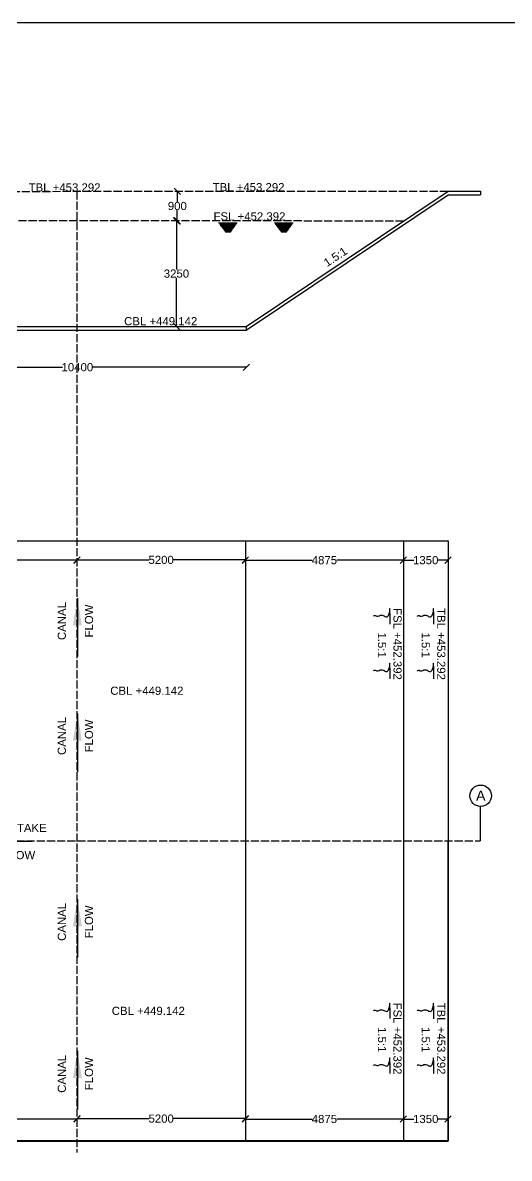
# Model space of a CAD drawing. Header units: millimetres. Extents: x 5124 to 6568637, y 2311 to 91879094.
# Drawn here: x 3752270 to 3759430, y 45939064 to 45955780 of the extents above; entities that cross this region are included whole.
import ezdxf

# ---------------------------------------------------------------- set-up
doc = ezdxf.new("R2010")
doc.units = ezdxf.units.MM
doc.header["$MEASUREMENT"] = 0
doc.linetypes.add('ACAD_ISO02W100', pattern=[15, 12, -3])
for name, color, linetype in [('DIMENSION', 7, 'Continuous'), ('DRAWING', 7, 'Continuous'), ('TEXT', 7, 'Continuous')]:
    doc.layers.add(name, color=color, linetype=linetype)
doc.styles.get("Standard").update_dxf_attribs({"font": 'arial.ttf', "height": 120})
doc.dimstyles.get("Standard").update_dxf_attribs({"dimtxt": 200, "dimasz": 110, "dimexe": 0.18, "dimexo": 0.0625, "dimgap": 0.09, "dimtad": 0, "dimtih": 1, "dimtoh": 1, "dimdec": 0, "dimzin": 0, "dimdsep": 46, "dimtxsty": 'Standard', "dimblk": 'OBLIQUE', "dimcen": 0.09, "dimse1": 1, "dimse2": 1, "dimadec": 0, "dimazin": 0, "dimtfac": 1, "dimtdec": 0, "dimtofl": 0, "dimtmove": 0, "dimatfit": 3, "dimfxl": 1, "dimtolj": 1, "dimtzin": 0, "dimarcsym": 0})

# ---------------------------------------------------------------- blocks, each defined once
blk = doc.blocks.new('A$C28DD35F4')
at = {"layer": 'TEXT', "linetype": 'Continuous', "insert": (25, 166), "char_height": 120, "width": 1538.3, "attachment_point": 1}
blk.add_mtext('TBL +453.292', dxfattribs=at)
blk = doc.blocks.new('_Oblique')
at = {"color": 0, "linetype": 'ByBlock', "lineweight": -2}
blk.add_line((-0.5, -0.5), (0.5, 0.5), dxfattribs=at)
blk = doc.blocks.new('*D103')
at = {"layer": 'Defpoints', "color": 0, "linetype": 'Continuous', "transparency": 16777216}
for p in [(3751553, 45952863), (3752589, 45952863), (3752588, 45951308)]:
    blk.add_point(p, dxfattribs=at)
at = {"layer": 'DIMENSION', "color": 0, "linetype": 'Continuous', "lineweight": -2, "transparency": 16777216}
for p, q in [((3751553, 45952863), (3751553, 45952147)), ((3751553, 45951308), (3751553, 45952024))]:
    blk.add_line(p, q, dxfattribs=at)
at = {"layer": 'DIMENSION', "color": 0, "linetype": 'Continuous', "lineweight": -2, "transparency": 16777216, "xscale": 95, "yscale": 95, "zscale": 95}
for p, rotation in [((3751553, 45952863), 90), ((3751553, 45951308), 270)]:
    blk.add_blockref('_Oblique', p, dxfattribs=dict(at, rotation=rotation))
at = {"layer": 'DIMENSION', "color": 0, "linetype": 'Continuous', "transparency": 16777216, "insert": (3751553, 45952086), "char_height": 120, "attachment_point": 5}
blk.add_mtext('\\A1;3250', dxfattribs=at)
blk = doc.blocks.new('*D89')
at = {"layer": 'Defpoints', "color": 0, "linetype": 'Continuous', "transparency": 16777216}
for p in [(3754532, 45952863), (3755568, 45952863), (3755567, 45951308)]:
    blk.add_point(p, dxfattribs=at)
at = {"layer": 'DIMENSION', "color": 0, "linetype": 'Continuous', "lineweight": -2, "transparency": 16777216}
for p, q in [((3754532, 45952863), (3754532, 45952147)), ((3754532, 45951308), (3754532, 45952024))]:
    blk.add_line(p, q, dxfattribs=at)
at = {"layer": 'DIMENSION', "color": 0, "linetype": 'Continuous', "lineweight": -2, "transparency": 16777216, "xscale": 95, "yscale": 95, "zscale": 95}
for p, rotation in [((3754532, 45952863), 90), ((3754532, 45951308), 270)]:
    blk.add_blockref('_Oblique', p, dxfattribs=dict(at, rotation=rotation))
at = {"layer": 'DIMENSION', "color": 0, "linetype": 'Continuous', "transparency": 16777216, "insert": (3754532, 45952086), "char_height": 120, "attachment_point": 5}
blk.add_mtext('\\A1;3250', dxfattribs=at)
blk = doc.blocks.new('*D90')
at = {"layer": 'Defpoints', "color": 0, "linetype": 'Continuous', "transparency": 16777216}
for p in [(3754533, 45953298), (3754545, 45953298), (3754533, 45952864)]:
    blk.add_point(p, dxfattribs=at)
at = {"layer": 'DIMENSION', "color": 0, "linetype": 'Continuous', "lineweight": -2, "transparency": 16777216}
for p, q in [((3754545, 45953298), (3754545, 45953142)), ((3754545, 45952864), (3754545, 45953019))]:
    blk.add_line(p, q, dxfattribs=at)
at = {"layer": 'DIMENSION', "color": 0, "linetype": 'Continuous', "lineweight": -2, "transparency": 16777216, "xscale": 95, "yscale": 95, "zscale": 95}
for p, rotation in [((3754545, 45953298), 90), ((3754545, 45952864), 270)]:
    blk.add_blockref('_Oblique', p, dxfattribs=dict(at, rotation=rotation))
at = {"layer": 'DIMENSION', "color": 0, "linetype": 'Continuous', "transparency": 16777216, "insert": (3754545, 45953081), "char_height": 120, "attachment_point": 5}
blk.add_mtext('\\A1;900', dxfattribs=at)
blk = doc.blocks.new('*D107')
at = {"layer": 'Defpoints', "color": 0, "linetype": 'Continuous', "transparency": 16777216}
for p in [(3755560, 45951256), (3750588, 45950764), (3755560, 45950708)]:
    blk.add_point(p, dxfattribs=at)
at = {"layer": 'DIMENSION', "color": 0, "linetype": 'Continuous', "lineweight": -2, "transparency": 16777216}
for p, q in [((3750588, 45950708), (3752854, 45950708)), ((3755560, 45950708), (3753294, 45950708))]:
    blk.add_line(p, q, dxfattribs=at)
at = {"layer": 'DIMENSION', "color": 0, "linetype": 'Continuous', "lineweight": -2, "transparency": 16777216, "xscale": 95, "yscale": 95, "zscale": 95, "rotation": 180}
blk.add_blockref('_Oblique', (3750588, 45950708), dxfattribs=at)
at = {"layer": 'DIMENSION', "color": 0, "linetype": 'Continuous', "lineweight": -2, "transparency": 16777216, "xscale": 95, "yscale": 95, "zscale": 95}
blk.add_blockref('_Oblique', (3755560, 45950708), dxfattribs=at)
at = {"layer": 'DIMENSION', "color": 0, "linetype": 'Continuous', "transparency": 16777216, "insert": (3753074, 45950708), "char_height": 120, "attachment_point": 5}
blk.add_mtext('\\A1;10400', dxfattribs=at)
blk = doc.blocks.new('*D156')
at = {"layer": 'Defpoints', "color": 0, "linetype": 'Continuous', "transparency": 16777216}
for p in [(3750582, 45947868), (3753068, 45947868), (3753068, 45947868)]:
    blk.add_point(p, dxfattribs=at)
at = {"layer": 'DIMENSION', "color": 0, "linetype": 'Continuous', "lineweight": -2, "transparency": 16777216}
for p, q in [((3750582, 45947868), (3751646, 45947868)), ((3753068, 45947868), (3752004, 45947868))]:
    blk.add_line(p, q, dxfattribs=at)
at = {"layer": 'DIMENSION', "color": 0, "linetype": 'Continuous', "lineweight": -2, "transparency": 16777216, "xscale": 95, "yscale": 95, "zscale": 95, "rotation": 180}
blk.add_blockref('_Oblique', (3750582, 45947868), dxfattribs=at)
at = {"layer": 'DIMENSION', "color": 0, "linetype": 'Continuous', "lineweight": -2, "transparency": 16777216, "xscale": 95, "yscale": 95, "zscale": 95}
blk.add_blockref('_Oblique', (3753068, 45947868), dxfattribs=at)
at = {"layer": 'DIMENSION', "color": 0, "linetype": 'Continuous', "transparency": 16777216, "insert": (3751825, 45947868), "char_height": 120, "attachment_point": 5}
blk.add_mtext('\\A1;5200', dxfattribs=at)
blk = doc.blocks.new('*D157')
at = {"layer": 'Defpoints', "color": 0, "linetype": 'Continuous', "transparency": 16777216}
for p in [(3753068, 45947868), (3755546, 45947872), (3755546, 45947868)]:
    blk.add_point(p, dxfattribs=at)
at = {"layer": 'DIMENSION', "color": 0, "linetype": 'Continuous', "lineweight": -2, "transparency": 16777216}
for p, q in [((3753068, 45947872), (3754128, 45947872)), ((3755546, 45947872), (3754486, 45947872))]:
    blk.add_line(p, q, dxfattribs=at)
at = {"layer": 'DIMENSION', "color": 0, "linetype": 'Continuous', "lineweight": -2, "transparency": 16777216, "xscale": 95, "yscale": 95, "zscale": 95, "rotation": 180}
blk.add_blockref('_Oblique', (3753068, 45947872), dxfattribs=at)
at = {"layer": 'DIMENSION', "color": 0, "linetype": 'Continuous', "lineweight": -2, "transparency": 16777216, "xscale": 95, "yscale": 95, "zscale": 95}
blk.add_blockref('_Oblique', (3755546, 45947872), dxfattribs=at)
at = {"layer": 'DIMENSION', "color": 0, "linetype": 'Continuous', "transparency": 16777216, "insert": (3754307, 45947872), "char_height": 120, "attachment_point": 5}
blk.add_mtext('\\A1;5200', dxfattribs=at)
blk = doc.blocks.new('*D158')
at = {"layer": 'Defpoints', "color": 0, "linetype": 'Continuous', "transparency": 16777216}
for p in [(3755546, 45947868), (3757872, 45947868), (3757872, 45947868)]:
    blk.add_point(p, dxfattribs=at)
at = {"layer": 'DIMENSION', "color": 0, "linetype": 'Continuous', "lineweight": -2, "transparency": 16777216}
for p, q in [((3755546, 45947868), (3756527, 45947868)), ((3757872, 45947868), (3756891, 45947868))]:
    blk.add_line(p, q, dxfattribs=at)
at = {"layer": 'DIMENSION', "color": 0, "linetype": 'Continuous', "lineweight": -2, "transparency": 16777216, "xscale": 95, "yscale": 95, "zscale": 95, "rotation": 180}
blk.add_blockref('_Oblique', (3755546, 45947868), dxfattribs=at)
at = {"layer": 'DIMENSION', "color": 0, "linetype": 'Continuous', "lineweight": -2, "transparency": 16777216, "xscale": 95, "yscale": 95, "zscale": 95}
blk.add_blockref('_Oblique', (3757872, 45947868), dxfattribs=at)
at = {"layer": 'DIMENSION', "color": 0, "linetype": 'Continuous', "transparency": 16777216, "insert": (3756709, 45947868), "char_height": 120, "attachment_point": 5}
blk.add_mtext('\\A1;4875', dxfattribs=at)
blk = doc.blocks.new('*D159')
at = {"layer": 'Defpoints', "color": 0, "linetype": 'Continuous', "transparency": 16777216}
for p in [(3757872, 45947868), (3758528, 45947868), (3758528, 45947868)]:
    blk.add_point(p, dxfattribs=at)
at = {"layer": 'DIMENSION', "color": 0, "linetype": 'Continuous', "lineweight": -2, "transparency": 16777216}
for p, q in [((3757872, 45947868), (3758026, 45947868)), ((3758528, 45947868), (3758373, 45947868))]:
    blk.add_line(p, q, dxfattribs=at)
at = {"layer": 'DIMENSION', "color": 0, "linetype": 'Continuous', "lineweight": -2, "transparency": 16777216, "xscale": 95, "yscale": 95, "zscale": 95, "rotation": 180}
blk.add_blockref('_Oblique', (3757872, 45947868), dxfattribs=at)
at = {"layer": 'DIMENSION', "color": 0, "linetype": 'Continuous', "lineweight": -2, "transparency": 16777216, "xscale": 95, "yscale": 95, "zscale": 95}
blk.add_blockref('_Oblique', (3758528, 45947868), dxfattribs=at)
at = {"layer": 'DIMENSION', "color": 0, "linetype": 'Continuous', "transparency": 16777216, "insert": (3758200, 45947868), "char_height": 120, "attachment_point": 5}
blk.add_mtext('\\A1;1350', dxfattribs=at)
blk = doc.blocks.new('*D119')
at = {"layer": 'Defpoints', "color": 0, "linetype": 'Continuous', "transparency": 16777216}
for p in [(3750582, 45939642), (3753068, 45939642), (3753068, 45939642)]:
    blk.add_point(p, dxfattribs=at)
at = {"layer": 'DIMENSION', "color": 0, "linetype": 'Continuous', "lineweight": -2, "transparency": 16777216}
for p, q in [((3750582, 45939642), (3751646, 45939642)), ((3753068, 45939642), (3752004, 45939642))]:
    blk.add_line(p, q, dxfattribs=at)
at = {"layer": 'DIMENSION', "color": 0, "linetype": 'Continuous', "lineweight": -2, "transparency": 16777216, "xscale": 95, "yscale": 95, "zscale": 95, "rotation": 180}
blk.add_blockref('_Oblique', (3750582, 45939642), dxfattribs=at)
at = {"layer": 'DIMENSION', "color": 0, "linetype": 'Continuous', "lineweight": -2, "transparency": 16777216, "xscale": 95, "yscale": 95, "zscale": 95}
blk.add_blockref('_Oblique', (3753068, 45939642), dxfattribs=at)
at = {"layer": 'DIMENSION', "color": 0, "linetype": 'Continuous', "transparency": 16777216, "insert": (3751825, 45939642), "char_height": 120, "attachment_point": 5}
blk.add_mtext('\\A1;5200', dxfattribs=at)
blk = doc.blocks.new('*D120')
at = {"layer": 'Defpoints', "color": 0, "linetype": 'Continuous', "transparency": 16777216}
for p in [(3753068, 45939642), (3755546, 45939648), (3755546, 45939642)]:
    blk.add_point(p, dxfattribs=at)
at = {"layer": 'DIMENSION', "color": 0, "linetype": 'Continuous', "lineweight": -2, "transparency": 16777216}
for p, q in [((3753068, 45939648), (3754128, 45939648)), ((3755546, 45939648), (3754486, 45939648))]:
    blk.add_line(p, q, dxfattribs=at)
at = {"layer": 'DIMENSION', "color": 0, "linetype": 'Continuous', "lineweight": -2, "transparency": 16777216, "xscale": 95, "yscale": 95, "zscale": 95, "rotation": 180}
blk.add_blockref('_Oblique', (3753068, 45939648), dxfattribs=at)
at = {"layer": 'DIMENSION', "color": 0, "linetype": 'Continuous', "lineweight": -2, "transparency": 16777216, "xscale": 95, "yscale": 95, "zscale": 95}
blk.add_blockref('_Oblique', (3755546, 45939648), dxfattribs=at)
at = {"layer": 'DIMENSION', "color": 0, "linetype": 'Continuous', "transparency": 16777216, "insert": (3754307, 45939648), "char_height": 120, "attachment_point": 5}
blk.add_mtext('\\A1;5200', dxfattribs=at)
blk = doc.blocks.new('*D121')
at = {"layer": 'Defpoints', "color": 0, "linetype": 'Continuous', "transparency": 16777216}
for p in [(3755546, 45939642), (3757872, 45939642), (3757872, 45939642)]:
    blk.add_point(p, dxfattribs=at)
at = {"layer": 'DIMENSION', "color": 0, "linetype": 'Continuous', "lineweight": -2, "transparency": 16777216}
for p, q in [((3755546, 45939642), (3756527, 45939642)), ((3757872, 45939642), (3756891, 45939642))]:
    blk.add_line(p, q, dxfattribs=at)
at = {"layer": 'DIMENSION', "color": 0, "linetype": 'Continuous', "lineweight": -2, "transparency": 16777216, "xscale": 95, "yscale": 95, "zscale": 95, "rotation": 180}
blk.add_blockref('_Oblique', (3755546, 45939642), dxfattribs=at)
at = {"layer": 'DIMENSION', "color": 0, "linetype": 'Continuous', "lineweight": -2, "transparency": 16777216, "xscale": 95, "yscale": 95, "zscale": 95}
blk.add_blockref('_Oblique', (3757872, 45939642), dxfattribs=at)
at = {"layer": 'DIMENSION', "color": 0, "linetype": 'Continuous', "transparency": 16777216, "insert": (3756709, 45939642), "char_height": 120, "attachment_point": 5}
blk.add_mtext('\\A1;4875', dxfattribs=at)
blk = doc.blocks.new('*D122')
at = {"layer": 'Defpoints', "color": 0, "linetype": 'Continuous', "transparency": 16777216}
for p in [(3757872, 45939642), (3758528, 45939642), (3758528, 45939642)]:
    blk.add_point(p, dxfattribs=at)
at = {"layer": 'DIMENSION', "color": 0, "linetype": 'Continuous', "lineweight": -2, "transparency": 16777216}
for p, q in [((3757872, 45939642), (3758026, 45939642)), ((3758528, 45939642), (3758373, 45939642))]:
    blk.add_line(p, q, dxfattribs=at)
at = {"layer": 'DIMENSION', "color": 0, "linetype": 'Continuous', "lineweight": -2, "transparency": 16777216, "xscale": 95, "yscale": 95, "zscale": 95, "rotation": 180}
blk.add_blockref('_Oblique', (3757872, 45939642), dxfattribs=at)
at = {"layer": 'DIMENSION', "color": 0, "linetype": 'Continuous', "lineweight": -2, "transparency": 16777216, "xscale": 95, "yscale": 95, "zscale": 95}
blk.add_blockref('_Oblique', (3758528, 45939642), dxfattribs=at)
at = {"layer": 'DIMENSION', "color": 0, "linetype": 'Continuous', "transparency": 16777216, "insert": (3758200, 45939642), "char_height": 120, "attachment_point": 5}
blk.add_mtext('\\A1;1350', dxfattribs=at)

msp = doc.modelspace()

# ---------------------------------------------------------------- linework, layer by layer
at = {"layer": 'DIMENSION', "linetype": 'Continuous'}
for points in [[(3755546, 45948153.5), (3755546, 45939322)], [(3757871.5, 45948153.5), (3757871.5, 45939322)]]:
    msp.add_lwpolyline(points, dxfattribs=at)
msp.add_circle((3759008.1, 45944400.1), 157.6, dxfattribs=at)
for points in [[(3757676.4, 45946927.6), (3757668.4, 45947146.6), (3757628.9, 45947030.6), (3757576.9, 45947048.6), (3757530.9, 45947053.1), (3757494.9, 45947040.1), (3757476.9, 45947042.1), (3757444.4, 45947050.1), (3757431.4, 45947042.1)], [(3758319.5, 45946927.1), (3758311.5, 45947146.1), (3758272, 45947030.1), (3758220, 45947048.1), (3758174, 45947052.6), (3758138, 45947039.6), (3758120, 45947041.6), (3758087.5, 45947049.6), (3758074.5, 45947041.6)], [(3757676.4, 45946122.8), (3757668.4, 45946341.8), (3757628.9, 45946225.8), (3757576.9, 45946243.8), (3757530.9, 45946248.3), (3757494.9, 45946235.3), (3757476.9, 45946237.3), (3757444.4, 45946245.3), (3757431.4, 45946237.3)], [(3758319.5, 45946122.3), (3758311.5, 45946341.3), (3758272, 45946225.3), (3758220, 45946243.3), (3758174, 45946247.8), (3758138, 45946234.8), (3758120, 45946236.8), (3758087.5, 45946244.8), (3758074.5, 45946236.8)], [(3757676.4, 45941119.6), (3757668.4, 45941338.6), (3757628.9, 45941222.6), (3757576.9, 45941240.6), (3757530.9, 45941245.1), (3757494.9, 45941232.1), (3757476.9, 45941234.1), (3757444.4, 45941242.1), (3757431.4, 45941234.1)], [(3758319.5, 45941119.1), (3758311.5, 45941338.1), (3758272, 45941222.1), (3758220, 45941240.1), (3758174, 45941244.6), (3758138, 45941231.6), (3758120, 45941233.6), (3758087.5, 45941241.6), (3758074.5, 45941233.6)], [(3757676.4, 45940314.8), (3757668.4, 45940533.8), (3757628.9, 45940417.8), (3757576.9, 45940435.8), (3757530.9, 45940440.3), (3757494.9, 45940427.3), (3757476.9, 45940429.3), (3757444.4, 45940437.3), (3757431.4, 45940429.3)], [(3758319.5, 45940314.3), (3758311.5, 45940533.3), (3758272, 45940417.3), (3758220, 45940435.3), (3758174, 45940439.8), (3758138, 45940426.8), (3758120, 45940428.8), (3758087.5, 45940436.8), (3758074.5, 45940428.8)]]:
    msp.add_spline(points, degree=3, dxfattribs=at)
at = {"layer": 'DRAWING', "linetype": 'Continuous'}
for p, q in [((3755151, 45952833), (3755425.5, 45952833)), ((3755973, 45952832.5), (3756247.5, 45952832.5)), ((3755329.5, 45952695.5), (3755255.5, 45952695.5)), ((3756151.5, 45952695), (3756077.5, 45952695))]:
    msp.add_line(p, q, dxfattribs=at)
msp.add_lwpolyline([(3775277.5, 45955779.5), (3738032, 45955779.5), (3738032, 45930580), (3775277.5, 45930580)], close=True, dxfattribs=at)
at = {"layer": 'DRAWING', "linetype": 'ACAD_ISO02W100', "ltscale": 10}
for points in [[(3747606.5, 45953297), (3758529.5, 45953298)], [(3753068, 45953297.5), (3753068, 45939149)], [(3757875.7, 45952859.9), (3748258.8, 45952865.7)], [(3738525.5, 45943735.5), (3759000, 45943735.5)]]:
    msp.add_lwpolyline(points, dxfattribs=at)
at = {"layer": 'DRAWING', "linetype": 'Continuous'}
for points in [[(3750588.5, 45951308), (3755560, 45951308), (3758529.5, 45953298), (3759004, 45953298)], [(3759004, 45953298), (3759004, 45953246)], [(3750588.5, 45951256), (3755560, 45951256), (3758529.5, 45953246), (3759004, 45953246)], [(3755163.1, 45952817), (3755414.4, 45952817)], [(3755175.2, 45952801.1), (3755403.3, 45952801.1)], [(3755187.3, 45952785.2), (3755392.1, 45952785.2)], [(3755985.1, 45952816.5), (3756236.4, 45952816.5)], [(3755997.2, 45952800.6), (3756225.2, 45952800.6)], [(3756009.3, 45952784.7), (3756214.1, 45952784.7)], [(3755199.4, 45952769.2), (3755381, 45952769.2)], [(3755211.6, 45952753.3), (3755369.9, 45952753.3)], [(3755223.7, 45952737.4), (3755358.7, 45952737.4)], [(3755235.8, 45952721.4), (3755347.6, 45952721.4)], [(3755247.9, 45952705.5), (3755336.5, 45952705.5)], [(3756021.4, 45952768.7), (3756203, 45952768.7)], [(3756033.6, 45952752.8), (3756191.9, 45952752.8)], [(3756045.7, 45952736.9), (3756180.7, 45952736.9)], [(3756057.8, 45952720.9), (3756169.6, 45952720.9)], [(3756069.9, 45952705), (3756158.5, 45952705)], [(3755560, 45951308), (3755560, 45951256)], [(3738809.5, 45943735.5), (3738809.5, 45948153.5), (3758528, 45948153.5), (3758528, 45943735.5), (3758528, 45939322), (3738809.5, 45939322), (3738809.5, 45943735.5)], [(3759000, 45944246.5), (3759000, 45943735.5)], [(3738809.5, 45943735.5), (3738809.5, 45939317.5), (3758528, 45939317.5), (3758528, 45943735.5)]]:
    msp.add_lwpolyline(points, dxfattribs=at)

# ---------------------------------------------------------------- block references
msp.add_blockref('A$C28DD35F4', (3755040, 45953253), dxfattribs=at)

# ---------------------------------------------------------------- texts
at = {"layer": 'TEXT', "linetype": 'Continuous', "attachment_point": 1}
for s, insert, char_height, width in [('TBL +453.292', (3752356.9, 45953414.5), 120, 1538.295), ('FSL +452.392', (3755077.9, 45952989), 120, 1538.295), ('CBL +449.142', (3753761.9, 45951446.1), 120, 1538.295), ('CBL +449.142', (3753558.1, 45946006.8), 120, 1168.792), ('A', (3758940, 45944477.1), 150, 696.234), ('\\pi70.521;OFF TAKE\\P\\pi471.78;\\P\\pi237.47;FLOW', (3751732.4, 45943987.3), 120, 943.553), ('CBL +449.142', (3753579.9, 45941294.6), 120, 1168.792)]:
    msp.add_mtext(s, dxfattribs=dict(at, insert=insert, char_height=char_height, width=width))
at = {"layer": 'TEXT', "linetype": 'Continuous', "char_height": 120}
for s, insert, width, attachment_point, rotation in [('1.5:1', (3756682.5, 45952281), 343.274, 1, 33.54442), ('\\pi199.44;CANAL\\P\\pi471.78;\\P\\pi237.47;FLOW', (3752784.7, 45946493.4), 943.553, 1, 90), ('FSL +452.392', (3757723.8, 45947164), 1050.259, 7, 270), ('TBL +453.292', (3758367, 45947163.5), 1050.259, 7, 270), ('1.5:1', (3757617.1, 45946804.9), 343.274, 1, 270), ('1.5:1', (3758260.3, 45946804.4), 343.274, 1, 270), ('\\pi199.44;CANAL\\P\\pi471.78;\\P\\pi237.47;FLOW', (3752784.7, 45944801.4), 943.553, 1, 90), ('\\pi199.44;CANAL\\P\\pi471.78;\\P\\pi237.47;FLOW', (3752784.7, 45942064.9), 943.553, 1, 90), ('FSL +452.392', (3757723.8, 45941356), 1050.259, 7, 270), ('TBL +453.292', (3758367, 45941355.5), 1050.259, 7, 270), ('1.5:1', (3757617.1, 45940996.9), 343.274, 1, 270), ('1.5:1', (3758260.3, 45940996.4), 343.274, 1, 270), ('\\pi199.44;CANAL\\P\\pi471.78;\\P\\pi237.47;FLOW', (3752784.7, 45939828.9), 943.553, 1, 90)]:
    msp.add_mtext(s, dxfattribs=dict(at, insert=insert, width=width, attachment_point=attachment_point, rotation=rotation))

# ---------------------------------------------------------------- dimensions: what is measured, and where the dimension line sits
at = {"layer": 'DIMENSION', "linetype": 'Continuous'}
for base, p1, p2, text, picture, middle in [((3754545, 45953297.6), (3754532.8, 45952864), (3754532.7, 45953297.6), '900', '*D90', (3754545, 45953080.8)), ((3751553.5, 45952863.1), (3752588.5, 45951308), (3752589.4, 45952863.1), '3250', '*D103', (3751553.5, 45952085.5)), ((3754532.5, 45952863.4), (3755567.5, 45951308.3), (3755568.4, 45952863.4), '3250', '*D89', (3754532.5, 45952085.8))]:
    dim = msp.add_linear_dim(base=base, p1=p1, p2=p2, angle=90, text=text, dimstyle='Standard', override={"dimasz": 95, "dimarcsym": 1}, dxfattribs=at)
    dim.commit()
    dim.dimension.update_dxf_attribs({"geometry": picture, "text_midpoint": middle})
for base, p1, p2, text, picture, middle in [((3755560, 45950707.5), (3750588.5, 45950764), (3755560, 45951256), '10400', '*D107', (3753074.2, 45950707.5)), ((3753068, 45947867.5), (3750581.5, 45947867.5), (3753068, 45947867.5), '5200', '*D156', (3751824.8, 45947867.5)), ((3755546, 45947872.5), (3753068, 45947867.5), (3755546, 45947867.5), '5200', '*D157', (3754307, 45947872.5)), ((3757871.5, 45947867.5), (3755546, 45947867.5), (3757871.5, 45947867.5), '4875', '*D158', (3756708.8, 45947867.5)), ((3758528, 45947867.5), (3757871.5, 45947867.5), (3758528, 45947867.5), '1350', '*D159', (3758199.8, 45947867.5)), ((3753068, 45939642.5), (3750581.5, 45939642.5), (3753068, 45939642.5), '5200', '*D119', (3751824.8, 45939642.5)), ((3755546, 45939647.5), (3753068, 45939642.5), (3755546, 45939642.5), '5200', '*D120', (3754307, 45939647.5)), ((3757871.5, 45939642.5), (3755546, 45939642.5), (3757871.5, 45939642.5), '4875', '*D121', (3756708.8, 45939642.5)), ((3758528, 45939642.5), (3757871.5, 45939642.5), (3758528, 45939642.5), '1350', '*D122', (3758199.8, 45939642.5))]:
    dim = msp.add_linear_dim(base=base, p1=p1, p2=p2, text=text, dimstyle='Standard', override={"dimasz": 95, "dimarcsym": 1}, dxfattribs=at)
    dim.commit()
    dim.dimension.update_dxf_attribs({"geometry": picture, "text_midpoint": middle})

# ---------------------------------------------------------------- leaders
at = {"layer": 'DRAWING', "linetype": 'Continuous'}
for points in [[(3753074.2, 45947308.5), (3753074.2, 45946449.5)], [(3753074.2, 45945611.5), (3753074.2, 45944752.5)], [(3751550.5, 45943730.2), (3752409.5, 45943730.2)], [(3753074.2, 45942880), (3753074.2, 45942021)], [(3753074.2, 45940644), (3753074.2, 45939785)]]:
    msp.add_leader(points, dimstyle='Standard', override={"dimasz": 400, "dimgap": 0.09, "dimtad": 0, "dimarcsym": 1}, dxfattribs=at)

doc.saveas('drawing.dxf')
